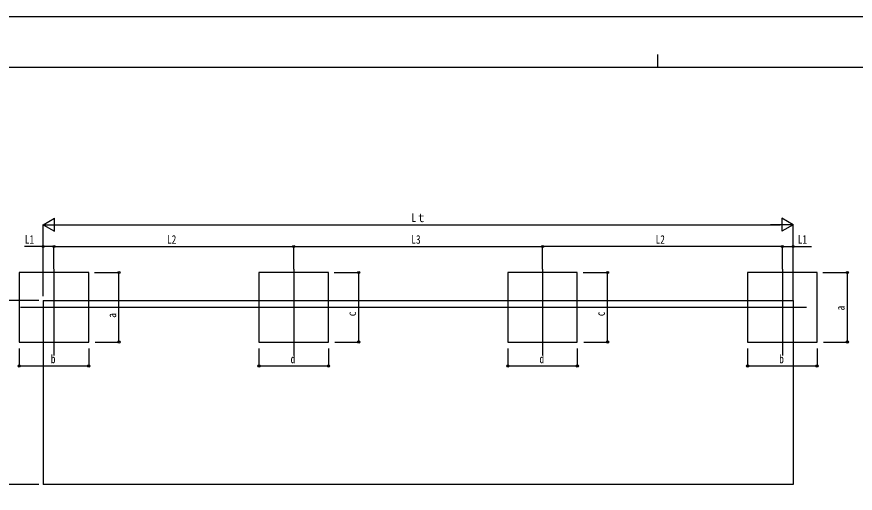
# Model space of a CAD drawing. Units: millimetres, scale not verified. Extents: x -12615 to 12615, y -8910 to 8910.
# Drawn here: x -7391 to 2259, y 3425 to 8910 of the extents above; entities that cross this region are included whole.
import ezdxf
from ezdxf.enums import TextEntityAlignment as Align

# ---------------------------------------------------------------- set-up
doc = ezdxf.new("R2010")
doc.units = ezdxf.units.MM
doc.header["$LTSCALE"] = 40
for name, color, linetype in [('0-3_YKK_12', 2, 'Continuous'), ('0-5_YKK_A1', 4, 'Continuous'), ('0-6_YKK_D', 6, 'Continuous'), ('0-7_YKK_ZWAK', 7, 'Continuous')]:
    doc.layers.add(name, color=color, linetype=linetype)
doc.styles.add('ＭＳ ゴシック', font='')
doc.styles.get('ＭＳ ゴシック').set_extended_font_data('MS Gothic')

msp = doc.modelspace()

# ---------------------------------------------------------------- linework, layer by layer
at = {"layer": '0-3_YKK_12'}
for p, q in [((-6963.7, 6005.84), (-6963.7, 5010.67)), ((-4203.7, 6005.84), (-4203.7, 5010.67)), ((-1339.7, 6005.84), (-1339.7, 5010.67)), ((1420.3, 6005.84), (1420.3, 5010.67)), ((-7348.67, 5565.75), (-4029.57, 5565.75)), ((-4484.67, 5565.75), (1698.44, 5565.75))]:
    msp.add_line(p, q, dxfattribs=at)
at = {"layer": '0-5_YKK_A1'}
for p, q in [((-7087.7, 5643.55), (1544.3, 5643.55)), ((-7087.7, 5643.55), (-7087.7, 3525.17)), ((1544.3, 5643.55), (1544.3, 3525.17)), ((1544.3, 3525.17), (-7087.7, 3525.17))]:
    msp.add_line(p, q, dxfattribs=at)
for points in [[(-7363.7, 5165.75), (-6563.7, 5165.75), (-6563.7, 5965.75), (-7363.7, 5965.75)], [(-4603.7, 5165.75), (-3803.7, 5165.75), (-3803.7, 5965.75), (-4603.7, 5965.75)], [(-1739.7, 5165.75), (-939.7, 5165.75), (-939.7, 5965.75), (-1739.7, 5965.75)], [(1020.3, 5165.75), (1820.3, 5165.75), (1820.3, 5965.75), (1020.3, 5965.75)]]:
    msp.add_lwpolyline(points, close=True, dxfattribs=at)
at = {"layer": '0-6_YKK_D'}
for p, q in [((-7087.7, 6515.75), (-6957.8, 6590.75)), ((-6957.8, 6440.75), (-6957.8, 6590.75)), ((1544.3, 6515.75), (1414.39, 6590.75)), ((1414.39, 6590.75), (1414.39, 6440.75)), ((-7087.7, 5693.55), (-7087.7, 6516.75)), ((-7087.7, 6515.75), (-6957.8, 6440.75)), ((-7087.7, 6515.75), (-6827.9, 6515.75)), ((-6937.7, 6515.75), (1394.3, 6515.75)), ((1544.3, 6515.75), (1284.49, 6515.75)), ((1544.3, 6515.75), (1414.39, 6440.75)), ((1544.3, 5644.55), (1544.3, 6516.75)), ((-7087.7, 5693.55), (-7087.7, 6266.75)), ((-6963.7, 6006.84), (-6963.7, 6266.75)), ((-6963.7, 6006.84), (-6963.7, 6266.75)), ((-6963.7, 6265.75), (-4203.7, 6265.75)), ((-4203.7, 6005.84), (-4203.7, 6266.75)), ((-4203.7, 6005.84), (-4203.7, 6266.75)), ((-4203.7, 6265.75), (-1339.7, 6265.75)), ((-1339.7, 6006.84), (-1339.7, 6266.75)), ((-1339.7, 6005.84), (-1339.7, 6266.75)), ((1420.3, 6265.75), (-1339.7, 6265.75)), ((1420.3, 6005.84), (1420.3, 6266.75)), ((1420.3, 6006.84), (1420.3, 6266.75)), ((1544.3, 5693.55), (1544.3, 6266.75)), ((-6496.55, 5965.75), (-6214.6, 5965.75)), ((-6215.6, 5165.75), (-6215.6, 5965.75)), ((-3736.55, 5965.75), (-3454.6, 5965.75)), ((-3455.6, 5165.75), (-3455.6, 5965.75)), ((-872.55, 5965.75), (-590.6, 5965.75)), ((-591.6, 5165.75), (-591.6, 5965.75)), ((1887.45, 5965.75), (2169.4, 5965.75)), ((2168.4, 5165.75), (2168.4, 5965.75)), ((-7137.7, 5643.55), (-7864.7, 5643.55)), ((-7137.7, 5643.55), (-7614.7, 5643.55)), ((-6488.7, 5165.75), (-6214.6, 5165.75)), ((-3728.7, 5165.75), (-3454.6, 5165.75)), ((-864.7, 5165.75), (-590.6, 5165.75)), ((1895.3, 5165.75), (2169.4, 5165.75)), ((-7363.7, 5091.56), (-7363.7, 4889.75)), ((-6563.7, 5091.74), (-6563.7, 4889.75)), ((-4603.7, 5091.56), (-4603.7, 4889.75)), ((-3803.7, 5091.74), (-3803.7, 4889.75)), ((-1739.7, 5091.56), (-1739.7, 4889.75)), ((-939.7, 5091.74), (-939.7, 4889.75)), ((1020.3, 5091.56), (1020.3, 4889.75)), ((1820.3, 5091.74), (1820.3, 4889.75)), ((-7363.7, 4890.75), (-6563.7, 4890.75)), ((-4603.7, 4890.75), (-3803.7, 4890.75)), ((-1739.7, 4890.75), (-939.7, 4890.75)), ((1020.3, 4890.75), (1820.3, 4890.75)), ((-7137.7, 3525.17), (-7864.7, 3525.17))]:
    msp.add_line(p, q, dxfattribs=at)
for points in [[(-6963.7, 6265.75), (-7087.7, 6265.75), (-7300.44, 6265.75)], [(1420.3, 6265.75), (1544.3, 6265.75), (1757.03, 6265.75)]]:
    msp.add_lwpolyline(points, dxfattribs=at)
for centre in [(-7087.7, 6265.75), (-6963.7, 6265.75), (-6963.7, 6265.75), (-4203.7, 6265.75), (-4203.7, 6265.75), (-1339.7, 6265.75), (-1339.7, 6265.75), (1420.3, 6265.75), (1420.3, 6265.75), (1544.3, 6265.75), (-6215.6, 5965.75), (-3455.6, 5965.75), (-591.6, 5965.75), (2168.4, 5965.75), (-6215.6, 5165.75), (-3455.6, 5165.75), (-591.6, 5165.75), (2168.4, 5165.75), (-7363.7, 4890.75), (-6563.7, 4890.75), (-4603.7, 4890.75), (-3803.7, 4890.75), (-1739.7, 4890.75), (-939.7, 4890.75), (1020.3, 4890.75), (1820.3, 4890.75)]:
    msp.add_circle(centre, 12.75, dxfattribs=at)
at = {"layer": '0-7_YKK_ZWAK'}
for p, q in [((-14.94, 8475), (-14.94, 8325)), ((11685.06, 8325), (-11714.94, 8325))]:
    msp.add_line(p, q, dxfattribs=at)
msp.add_lwpolyline([(-12615, -8910), (12615, -8910), (12615, 8910), (-12615, 8910)], close=True, dxfattribs=at)

# ---------------------------------------------------------------- texts
at = {"layer": '0-6_YKK_D', "style": 'ＭＳ ゴシック', "width": 0.8}
for s, p in [('Lｔ', (-2847.3, 6516.75)), ('L1', (-7298.77, 6267.42)), ('L2', (-5662.9, 6267.42)), ('L3', (-2850.9, 6267.42)), ('L2', (-38.9, 6267.42)), ('L1', (1596.96, 6267.42)), ('b', (-6999.7, 4892.09)), ('d', (-4239.7, 4892.09)), ('d', (-1375.7, 4892.09)), ('b', (1384.3, 4892.09))]:
    msp.add_text(s, height=98.97, dxfattribs=at).set_placement(p, align=Align.BOTTOM_LEFT)
for s, p in [('c', (-3457.6, 5462.79)), ('c', (-593.6, 5462.79)), ('a', (2166.74, 5529.75)), ('a', (-6217.26, 5444.23))]:
    msp.add_text(s, height=98.97, rotation=90, dxfattribs=at).set_placement(p, align=Align.BOTTOM_LEFT)

doc.saveas('drawing.dxf')
